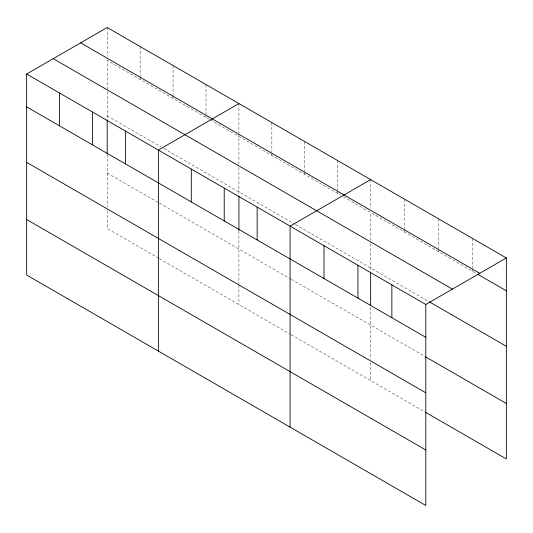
<?xml version="1.0" encoding="UTF-8"?>
<svg xmlns="http://www.w3.org/2000/svg" width="533" height="533" viewBox="0 0 533 533"><rect width="100%" height="100%" fill="white"/><g stroke="black" fill="none" stroke-linecap="round" stroke-linejoin="round"><path stroke-width="0.4" stroke-dasharray="2.67 2" d="M238.917 164.157L238.917 133.943M370.642 240.203L370.642 212.454M209.569 119.465L107.2 60.362L107.2 119.126M210.288 119.878L340.574 195.098M343.439 196.75L476.662 273.669M107.2 115.854L160.893 146.855M163.758 148.507L294.756 224.14M295.475 224.553L428.599 301.411M107.2 173.032L158.741 202.793M159.46 203.206L290.465 278.839M291.178 279.252L425.067 356.55M158.741 258.285L107.2 228.53L107.2 210.575M159.46 258.698L290.465 334.331M291.178 334.744L425.067 412.042M472.425 238.378L472.425 267.939M472.425 268.759L472.425 271.224M438.492 218.79L438.492 248.351M438.492 249.171L438.492 251.629M404.567 199.202L404.567 228.764M404.567 229.583L404.567 232.042M370.642 179.614L370.642 208.35M370.642 243.468L370.642 271.217M370.642 307.161L370.642 359.402M370.642 362.667L370.642 380.622M337.709 160.6L337.709 190.161M337.709 190.981L337.709 193.446M304.783 141.591L304.783 171.146M304.783 171.972L304.783 174.431M271.85 122.577L271.85 152.138M271.85 152.958L271.85 155.423M238.917 103.569L238.917 133.123M238.917 167.422L238.917 195.171M238.917 231.109L238.917 284.176M238.917 284.988L238.917 304.576M205.991 84.554L205.991 114.115M205.991 114.935L205.991 117.4M173.058 65.546L173.058 95.101M173.058 95.92L173.058 98.385M140.132 46.531L140.132 76.092M140.132 76.912L140.132 79.377M107.2 27.516L107.2 56.258M107.2 154.244L107.2 207.31"/><path stroke-width="0.8" d="M26.65 74.027L425.8 304.47L425.8 505.484L26.65 275.035L26.65 74.027L107.2 27.516L506.35 257.965L506.35 458.973L425.774 412.455M238.917 103.569L158.368 150.073L158.368 351.08M370.642 179.614L290.085 226.119L290.085 427.126M425.8 304.47L506.35 257.965M80.616 42.867L479.767 273.316M477.368 274.075L506.35 290.811M53.233 58.677L452.384 289.126M429.305 301.825L506.35 346.303M26.65 106.867L425.8 337.316M425.774 356.957L506.35 403.481M26.65 162.365L425.8 392.808M26.65 219.536L425.8 449.985M391.868 284.882L391.868 317.728M370.642 272.037L370.642 305.522M357.943 265.294L357.943 298.14M324.017 245.706L324.017 278.552M257.159 207.11L257.159 239.95M238.917 195.991L238.917 230.296M224.226 188.096L224.226 220.942M191.3 169.088L191.3 201.927M125.442 131.058L125.442 163.904M107.2 119.938L107.2 153.431M92.509 112.05L92.509 144.889M59.583 93.035L59.583 125.881"/></g></svg>
